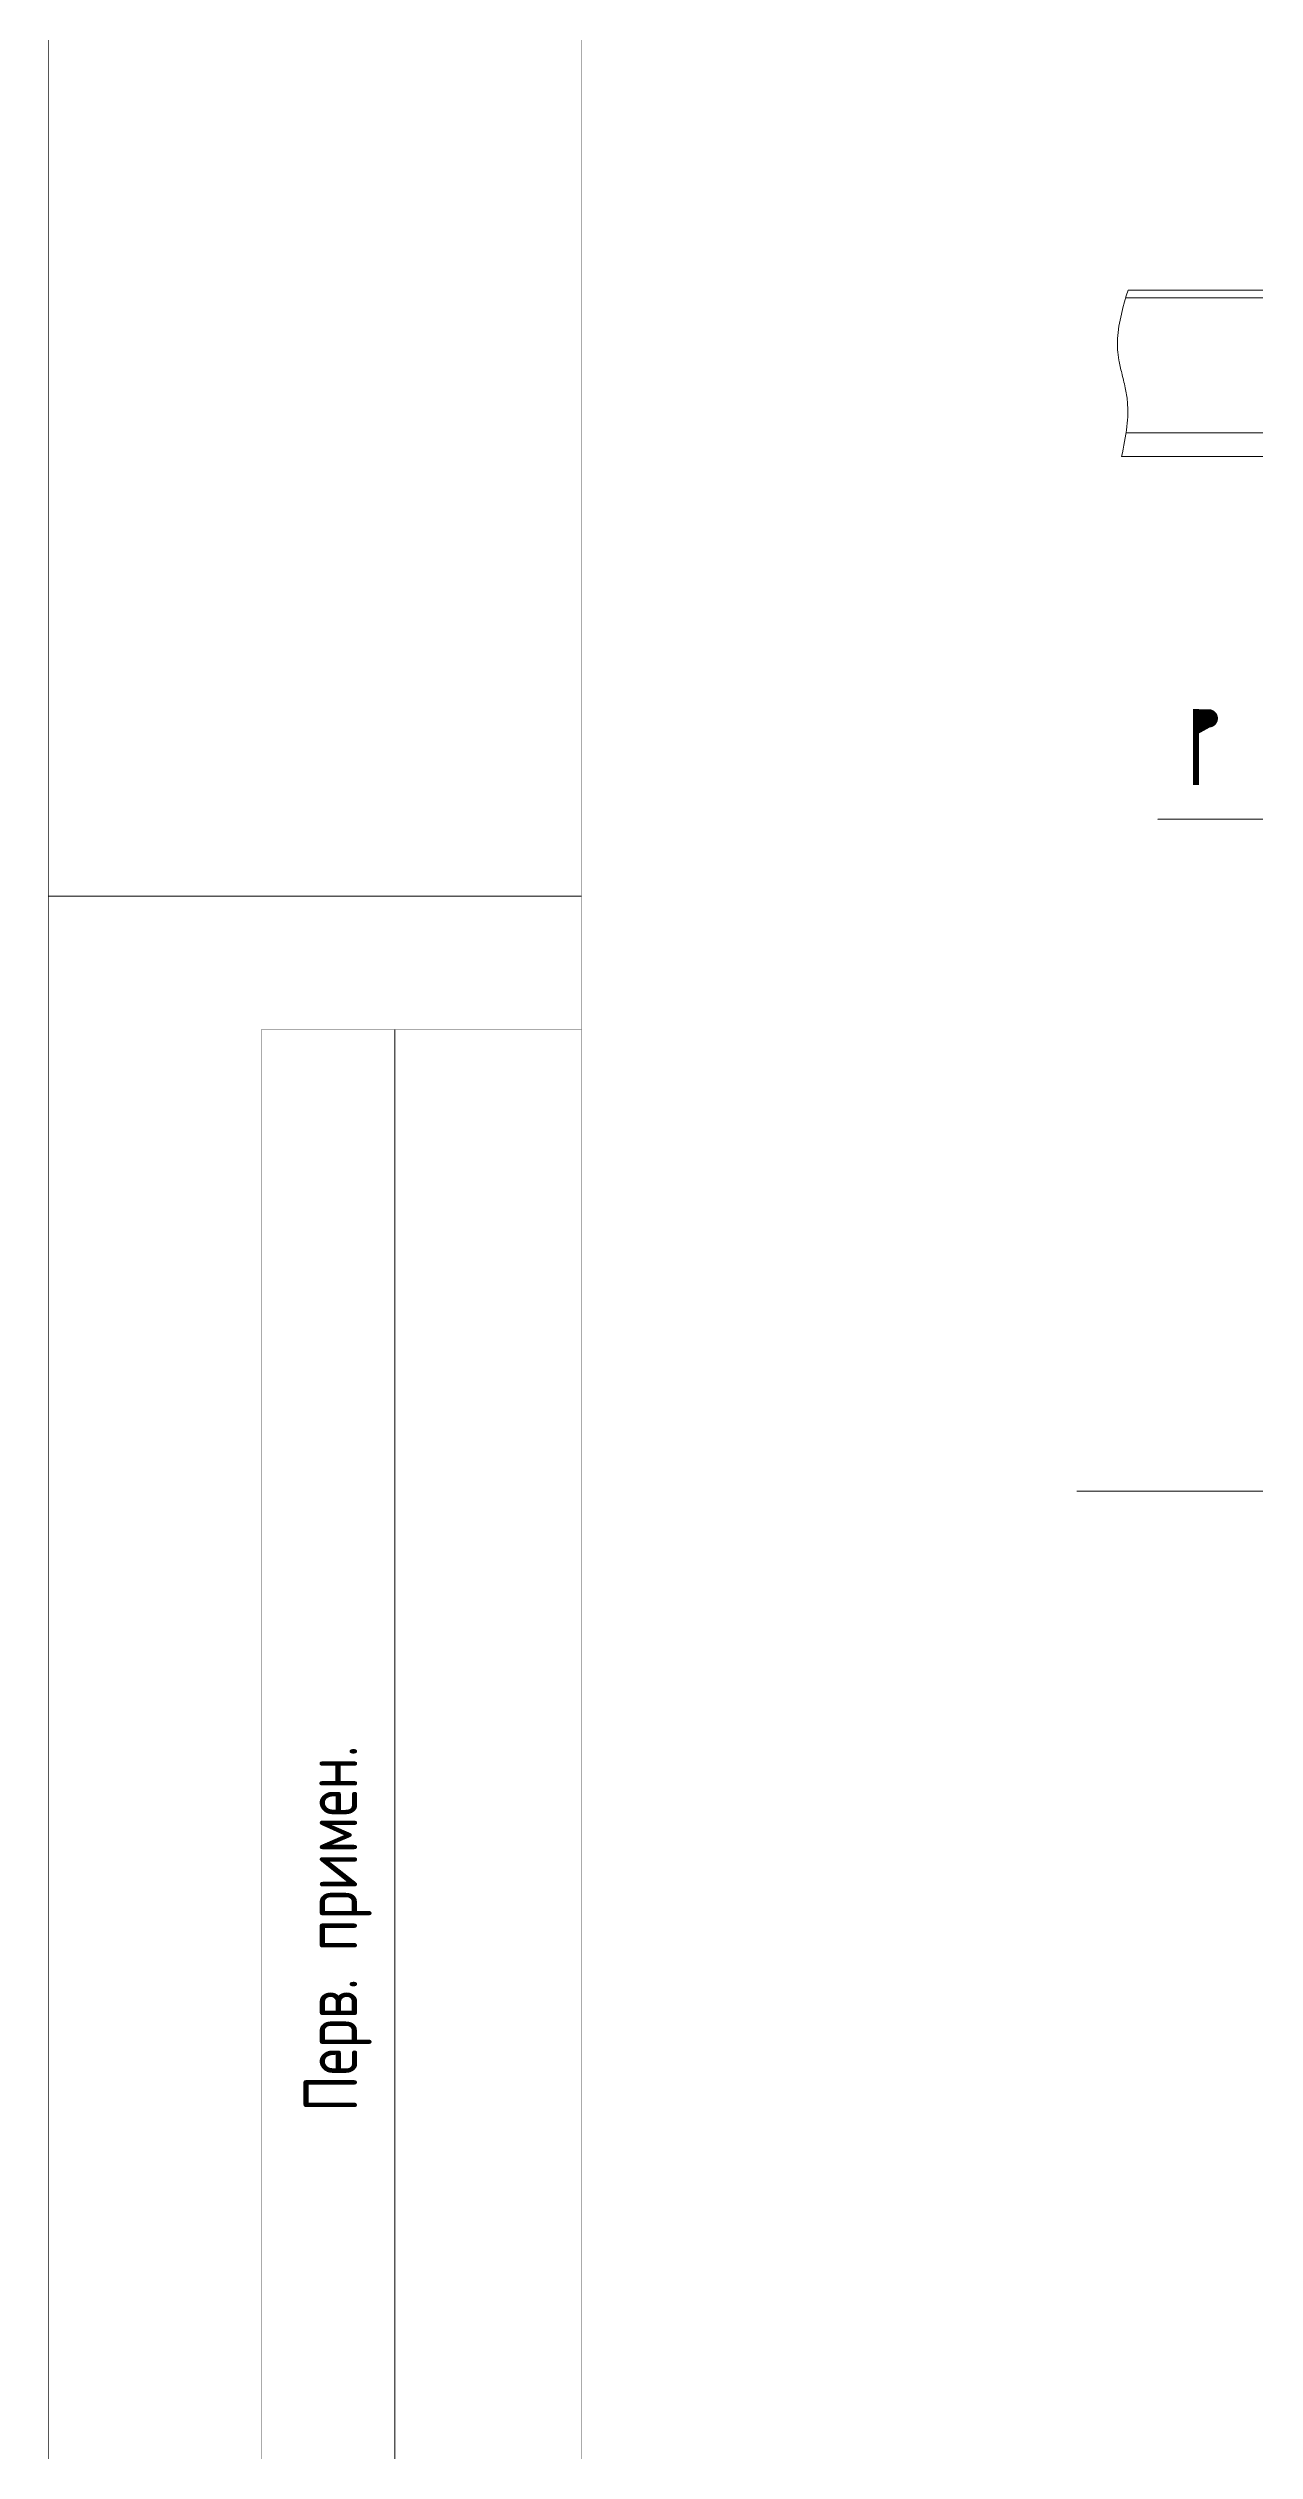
# Model space of a CAD drawing. Header units: millimetres. Extents: x 42007 to 66124, y -556 to 6894.
# Drawn here: x 43027 to 43479, y 2444 to 3345 of the extents above; entities that cross this region are included whole.
import ezdxf

# ---------------------------------------------------------------- set-up
doc = ezdxf.new("R2010")
doc.units = ezdxf.units.MM
for name, pattern in [('K5LT32769', [0]), ('K5LT32770', [0]), ('K5LT32775', [0]), ('K5LT32782', [150, 100, -50])]:
    doc.linetypes.add(name, pattern=pattern)
doc.styles.add('KTEXTSTYLE', font='GOST_AU.SHX', dxfattribs={"width": 0.96, "height": 5})

msp = doc.modelspace()

# ---------------------------------------------------------------- hatches: boundary and pattern name
msp.add_hatch(color=0).paths.add_polyline_path([(43461.946, 3091.064, 1), (43461.946, 3095.722), (43457.178, 3095.722), (43457.178, 3088.41)])

# ---------------------------------------------------------------- linework, layer by layer
at = {"color": 7, "linetype": 'K5LT32769', "lineweight": 18}
for p, q in [((43431.664, 3253.983), (44041.004, 3253.983)), ((43430.795, 3251.009), (44041.004, 3251.009)), ((43429.242, 3191.565), (44041.004, 3191.565)), ((43026.651, 3026.745), (43226.651, 3026.745))]:
    msp.add_line(p, q, dxfattribs=at)
at = {"color": 7, "linetype": 'K5LT32782', "lineweight": 18}
for p, q in [((43430.795, 3251.009), (45501.004, 3251.009)), ((43431.043, 3200.487), (44041.004, 3200.487))]:
    msp.add_line(p, q, dxfattribs=at)
at = {"color": 0}
msp.add_line((43442.872, 3055.551), (43590.114, 3055.976), dxfattribs=at)
at = {"color": 1, "linetype": 'K5LT32775', "lineweight": 18, "true_color": 0xff0000}
msp.add_line((43156.651, 2976.745), (43156.651, 1776.745), dxfattribs=at)
at = {"color": 7, "linetype": 'K5LT32770', "lineweight": 18}
msp.add_line((43412.445, 2803.706), (45977.521, 2803.706), dxfattribs=at)
at = {"color": 7, "linetype": 'K5LT32769', "const_width": 0.18}
msp.add_lwpolyline([(43026.651, 5996.745), (55636.651, 5996.745), (55636.651, 56.745), (43026.651, 56.745)], close=True, dxfattribs=at)
at = {"color": 1, "linetype": 'K5LT32775', "true_color": 0xff0000, "const_width": 0.18}
msp.add_lwpolyline([(55586.651, 106.745), (43226.651, 106.745), (43226.651, 5946.745), (55586.651, 5946.745)], close=True, dxfattribs=at)
at = {"color": 0}
msp.add_lwpolyline([(43457.178, 3094.276, 0, 0, 0), (43459.531, 3094.276, 0, 0, 0), (43459.531, 3094.276, 0, 0, 0), (43457.178, 3094.276, 0, 0, 0), (43457.178, 3094.276, 20, 20, 0)], format="xyseb", dxfattribs=at)
at = {"color": 0, "const_width": 2.2}
msp.add_lwpolyline([(43456.496, 3095.722), (43461.946, 3095.722, -1), (43461.946, 3091.064), (43456.603, 3088.09)], format="xyb", dxfattribs=at)
msp.add_lwpolyline([(43457.178, 3096.858), (43457.178, 3068.459)], dxfattribs=at)
at = {"color": 1, "linetype": 'K5LT32775', "true_color": 0xff0000, "const_width": 0.18}
msp.add_lwpolyline([(43226.651, 2976.745), (43106.651, 2976.745), (43106.651, 1776.745), (43226.651, 1776.745)], dxfattribs=at)
at = {"color": 7, "linetype": 'K5LT32769', "lineweight": 18}
msp.add_open_spline([(43431.664, 3253.983), (43429.946, 3248.09), (43427.651, 3240.627), (43427.666, 3231.694), (43428.255, 3227.379), (43429.328, 3222.66), (43430.622, 3217.497), (43431.517, 3212.4), (43431.65, 3207.512), (43431.107, 3200.616), (43430.005, 3195.296), (43429.242, 3191.565)], degree=3, knots=[0, 0, 0, 0, 3.2351025, 3.9603898, 4.6340364, 5.4971125, 6.477498, 7.4051022, 8.1816365, 9.0157823, 11, 11, 11, 11], dxfattribs=at)

# ---------------------------------------------------------------- texts
at = {"color": 7, "insert": (43122.505, 2570.936), "char_height": 3, "attachment_point": 1, "rotation": 90, "style": 'KTEXTSTYLE'}
msp.add_mtext('\\H3.5;\\W0.965;\\Q15;\\Q0;\\H20.00;{\\c16711935;Перв. примен.}', dxfattribs=at)

doc.saveas('drawing.dxf')
